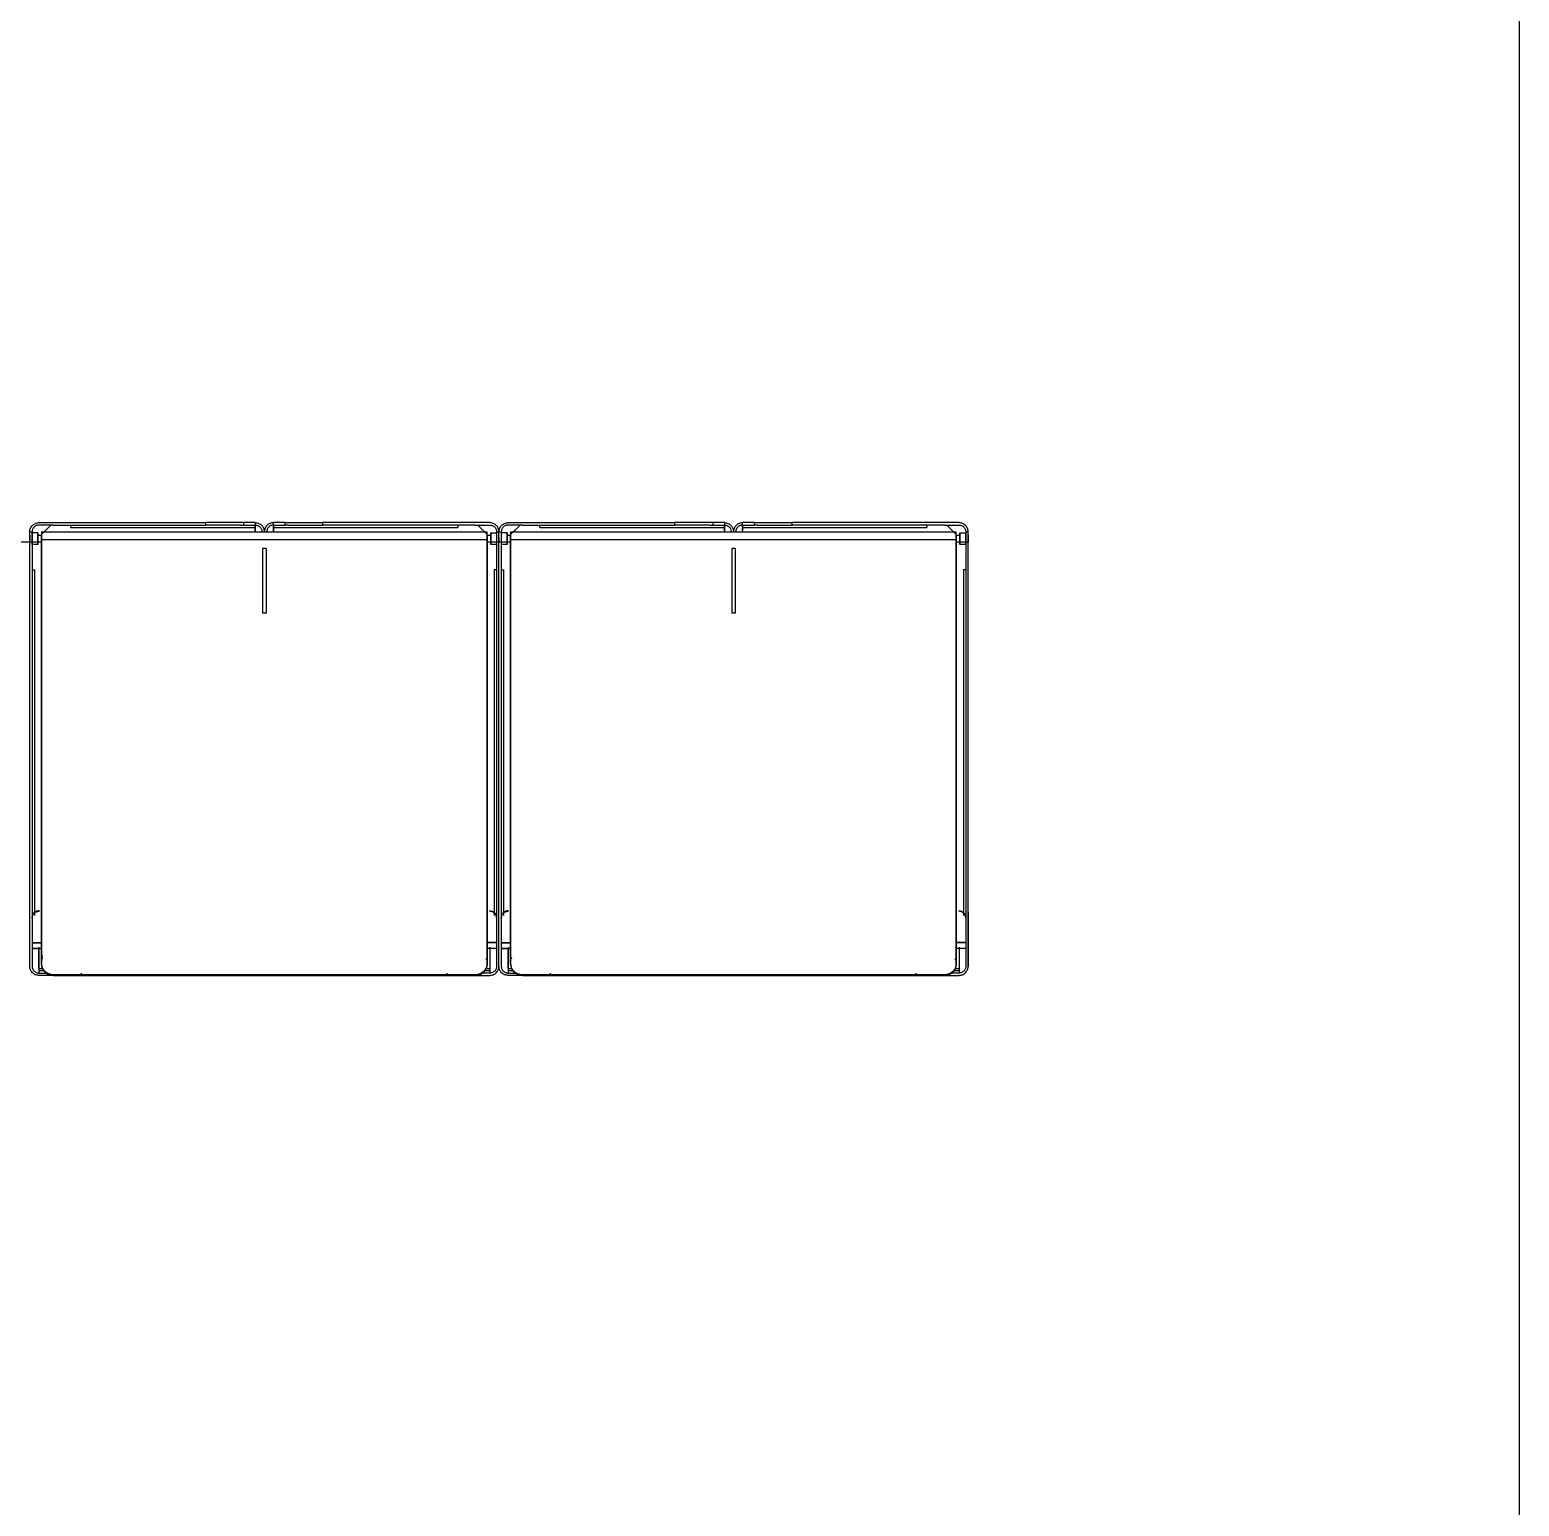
# Model space of a CAD drawing. Header units: millimetres. Extents: x 10366 to 23682, y 24552 to 29690.
# Drawn here: x 17642 to 18912, y 25814 to 27073 of the extents above; entities that cross this region are included whole.
import ezdxf

# ---------------------------------------------------------------- set-up
doc = ezdxf.new("R2010")
doc.units = ezdxf.units.MM
doc.header["$LTSCALE"] = 3
doc.layers.add('DomyÅ›lny', color=7, linetype='Continuous')

msp = doc.modelspace()

# ---------------------------------------------------------------- linework, layer by layer
msp.add_lwpolyline([(15282.8, 24555.1), (15282.8, 29687.3), (18911.6, 29687.3), (18911.6, 24555.1)], close=True)
at = {"layer": 'DomyÅ›lny'}
for p, q in [((17641.7, 26644.8), (17643.7, 26644.8)), ((17641.7, 26274.3), (17641.7, 26644.8)), ((17643.7, 26644.8), (17643.7, 26274.3)), ((17648.7, 26644), (17643.7, 26644)), ((17649.5, 26652.6), (17791.7, 26652.6)), ((17661.8, 26650.6), (17649.5, 26650.6)), ((17651.7, 26642.5), (17659.8, 26650.6)), ((17659.8, 26650.6), (17651.7, 26642.5)), ((17651.7, 26644.8), (18031.7, 26644.8)), ((17661.8, 26650.6), (17791.7, 26650.6)), ((17676.7, 26648.6), (17676.7, 26650.6)), ((17676.7, 26648.6), (17834, 26648.6)), ((17824, 26652.6), (17791.7, 26652.6)), ((17791.7, 26650.6), (17791.7, 26652.6)), ((17821.6, 26650.6), (17791.7, 26650.6)), ((17821.6, 26650.6), (17824, 26650.6)), ((17824, 26652.6), (17824, 26650.6)), ((17834, 26652.6), (17834, 26650.6)), ((17834, 26650.6), (17834, 26648.6)), ((17834, 26644.8), (17834, 26650.6)), ((17834, 26650.6), (17834, 26644.8)), ((17849.5, 26650.6), (17849.5, 26652.6)), ((17849.5, 26648.6), (17849.5, 26650.6)), ((17849.5, 26644.8), (17849.5, 26650.6)), ((17849.5, 26650.6), (17849.5, 26644.8)), ((17849.5, 26648.6), (18006.7, 26648.6)), ((17859.5, 26650.6), (17859.5, 26652.6)), ((17859.5, 26652.6), (17891.7, 26652.6)), ((17861.8, 26650.6), (17859.5, 26650.6)), ((17861.8, 26650.6), (17891.7, 26650.6)), ((17891.7, 26650.6), (17891.7, 26652.6)), ((18034, 26652.6), (17891.7, 26652.6)), ((18021.6, 26650.6), (17891.7, 26650.6)), ((18006.7, 26650.6), (18006.7, 26648.6)), ((18021.6, 26650.6), (18034, 26650.6)), ((18030, 26644.2), (18023.6, 26650.6)), ((18023.6, 26650.6), (18031.7, 26642.5)), ((18034.7, 26644), (18039.7, 26644)), ((18039.7, 26644.8), (18041.7, 26644.8)), ((18039.7, 26644.8), (18039.7, 26274.3)), ((18041.7, 26274.3), (18041.7, 26644.8)), ((18041.7, 26274.3), (18041.7, 26644.8)), ((18041.7, 26644.8), (18043.7, 26644.8)), ((18043.7, 26644.8), (18043.7, 26274.3)), ((18048.7, 26644), (18043.7, 26644)), ((18049.5, 26652.6), (18191.7, 26652.6)), ((18061.8, 26650.6), (18049.5, 26650.6)), ((18059.8, 26650.6), (18051.7, 26642.5)), ((18051.7, 26644.8), (18431.7, 26644.8)), ((18053.5, 26644.2), (18059.8, 26650.6)), ((18061.8, 26650.6), (18191.7, 26650.6)), ((18076.7, 26648.6), (18076.7, 26650.6)), ((18076.7, 26648.6), (18234, 26648.6)), ((18191.7, 26650.6), (18191.7, 26652.6)), ((18224, 26652.6), (18191.7, 26652.6)), ((18221.6, 26650.6), (18191.7, 26650.6)), ((18221.6, 26650.6), (18224, 26650.6)), ((18224, 26652.6), (18224, 26650.6)), ((18234, 26652.6), (18234, 26650.6)), ((18234, 26650.6), (18234, 26648.6)), ((18234, 26650.6), (18234, 26644.8)), ((18234, 26644.8), (18234, 26650.6)), ((18249.5, 26650.6), (18249.5, 26652.6)), ((18249.5, 26648.6), (18249.5, 26650.6)), ((18249.5, 26644.8), (18249.5, 26650.6)), ((18249.5, 26650.6), (18249.5, 26644.8)), ((18249.5, 26648.6), (18406.7, 26648.6)), ((18259.5, 26650.6), (18259.5, 26652.6)), ((18259.5, 26652.6), (18291.7, 26652.6)), ((18261.8, 26650.6), (18259.5, 26650.6)), ((18261.8, 26650.6), (18291.7, 26650.6)), ((18291.7, 26650.6), (18291.7, 26652.6)), ((18434, 26652.6), (18291.7, 26652.6)), ((18421.6, 26650.6), (18291.7, 26650.6)), ((18406.7, 26650.6), (18406.7, 26648.6)), ((18421.6, 26650.6), (18434, 26650.6)), ((18423.6, 26650.6), (18431.7, 26642.5)), ((18429.9, 26644.3), (18423.6, 26650.6)), ((18434.7, 26644), (18439.7, 26644)), ((18439.7, 26644.8), (18441.7, 26644.8)), ((18439.7, 26644.8), (18439.7, 26274.3)), ((18441.7, 26274.3), (18441.7, 26644.8)), ((17641.7, 26636), (17631.7, 26636)), ((17651.7, 26636), (17641.7, 26636)), ((17648.7, 26636), (17643.7, 26636)), ((17648.7, 26634), (17643.7, 26634)), ((17648.7, 26642), (17651.7, 26642)), ((17651.7, 26638.2), (17651.7, 26277)), ((17651.7, 26638.2), (18031.7, 26638.2)), ((17651.7, 26276.5), (17651.7, 26637.6)), ((17843.2, 26630.6), (17840.2, 26630.6)), ((17840.2, 26630.6), (17840.2, 26575.5)), ((17843.2, 26630.6), (17843.2, 26575.5)), ((18031.7, 26642), (18034.7, 26642)), ((18031.7, 26638.2), (18031.7, 26277)), ((18031.7, 26276.5), (18031.7, 26637.6)), ((18041.7, 26636), (18031.7, 26636)), ((18039.7, 26636), (18034.7, 26636)), ((18039.7, 26634), (18034.7, 26634)), ((18051.7, 26636), (18041.7, 26636)), ((18048.7, 26636), (18043.7, 26636)), ((18048.7, 26634), (18043.7, 26634)), ((18048.7, 26642), (18051.7, 26642)), ((18051.7, 26638.2), (18051.7, 26277)), ((18051.7, 26638.2), (18431.7, 26638.2)), ((18051.7, 26276.5), (18051.7, 26637.6)), ((18243.2, 26630.6), (18240.2, 26630.6)), ((18240.2, 26630.6), (18240.2, 26575.5)), ((18243.2, 26630.6), (18243.2, 26575.5)), ((18431.7, 26642), (18434.7, 26642)), ((18431.7, 26638.2), (18431.7, 26277)), ((18431.7, 26276.5), (18431.7, 26637.6)), ((18441.7, 26636), (18431.7, 26636)), ((18439.7, 26636), (18434.7, 26636)), ((18439.7, 26634), (18434.7, 26634)), ((17643.7, 26612.4), (17645.7, 26612.4)), ((17645.7, 26612.4), (17645.7, 26317.6)), ((18037.7, 26612.4), (18037.7, 26317.6)), ((18039.7, 26612.4), (18037.7, 26612.4)), ((18043.7, 26612.4), (18045.7, 26612.4)), ((18045.7, 26612.4), (18045.7, 26317.6)), ((18439.7, 26612.4), (18437.7, 26612.4)), ((18437.7, 26612.4), (18437.7, 26317.6)), ((17843.2, 26575.5), (17840.2, 26575.5)), ((18243.2, 26575.5), (18240.2, 26575.5)), ((17649.6, 26321.7), (17649.6, 26321.3)), ((18033.8, 26321.7), (18033.8, 26321.3)), ((18049.6, 26321.7), (18049.6, 26321.3)), ((18433.8, 26321.7), (18433.8, 26321.3)), ((18441.7, 26320.3), (18441.7, 26274.3)), ((17643.7, 26294.7), (17651.7, 26294.7)), ((17643.7, 26294.3), (17651.7, 26294.3)), ((17643.7, 26289.7), (17643.7, 26274.3)), ((17643.7, 26289.5), (17651.7, 26289.5)), ((17651.7, 26289.4), (17643.7, 26289.4)), ((17649.5, 26272.5), (17649.5, 26288.5)), ((17649.5, 26287.8), (17649.5, 26268.6)), ((18039.7, 26294.7), (18031.7, 26294.7)), ((18039.7, 26294.3), (18031.7, 26294.3)), ((18039.7, 26289.5), (18031.7, 26289.5)), ((18039.7, 26289.4), (18031.7, 26289.4)), ((18034, 26288.8), (18034, 26268.6)), ((18034, 26288.5), (18034, 26272.5)), ((18039.7, 26289.7), (18039.7, 26274.3)), ((18043.7, 26294.7), (18051.7, 26294.7)), ((18043.7, 26294.3), (18051.7, 26294.3)), ((18043.7, 26289.7), (18043.7, 26274.3)), ((18043.7, 26289.5), (18051.7, 26289.5)), ((18051.7, 26289.4), (18043.7, 26289.4)), ((18049.5, 26288.8), (18049.5, 26268.6)), ((18049.5, 26272.5), (18049.5, 26288.5)), ((18439.7, 26294.7), (18431.7, 26294.7)), ((18439.7, 26294.3), (18431.7, 26294.3)), ((18439.7, 26289.5), (18431.7, 26289.5)), ((18439.7, 26289.4), (18431.7, 26289.4)), ((18434, 26288.5), (18434, 26272.5)), ((18434, 26287.8), (18434, 26268.6)), ((18439.7, 26289.7), (18439.7, 26274.3)), ((17649.5, 26272.5), (17652.8, 26272.5)), ((17654.1, 26270.6), (17649.5, 26270.6)), ((17649.5, 26268.6), (17656.5, 26268.6)), ((17685.8, 26266.6), (17649.5, 26266.6)), ((18021.7, 26267.1), (17661.7, 26267.1)), ((17661.7, 26267.1), (17661.7, 26266.6)), ((17661.7, 26266.6), (18021.7, 26266.6)), ((17685.8, 26266.6), (17685.8, 26268.6)), ((17997.6, 26266.6), (17997.6, 26268.6)), ((17997.6, 26266.6), (18034, 26266.6)), ((18021.7, 26267.1), (18021.7, 26266.6)), ((18034, 26268.6), (18027, 26268.6)), ((18034, 26270.6), (18029.4, 26270.6)), ((18030.6, 26272.5), (18034, 26272.5)), ((18049.5, 26272.5), (18052.8, 26272.5)), ((18054.1, 26270.6), (18049.5, 26270.6)), ((18049.5, 26268.6), (18056.5, 26268.6)), ((18085.8, 26266.6), (18049.5, 26266.6)), ((18421.7, 26267.1), (18061.7, 26267.1)), ((18061.7, 26267.1), (18061.7, 26266.6)), ((18061.7, 26266.6), (18421.7, 26266.6)), ((18085.8, 26266.6), (18085.8, 26268.6)), ((18397.6, 26266.6), (18397.6, 26268.6)), ((18397.6, 26266.6), (18434, 26266.6)), ((18421.7, 26267.1), (18421.7, 26266.6)), ((18434, 26268.6), (18427, 26268.6)), ((18434, 26270.6), (18429.4, 26270.6)), ((18430.6, 26272.5), (18434, 26272.5))]:
    msp.add_line(p, q, dxfattribs=at)
for points in [[(17641.7, 26644.8, 0), (17641.8, 26645.6, 0), (17641.9, 26646.4, 0), (17642.1, 26647.1, 0), (17642.3, 26647.8, 0), (17642.7, 26648.5, 0), (17643.1, 26649.2, 0), (17643.5, 26649.8, 0), (17644, 26650.3, 0), (17644.6, 26650.8, 0), (17645.2, 26651.3, 0), (17645.9, 26651.7, 0), (17646.6, 26652, 0), (17647.3, 26652.2, 0), (17648, 26652.4, 0), (17648.7, 26652.5, 0), (17649.5, 26652.6, 0)], [(17649.5, 26650.6, 0), (17648.9, 26650.5, 0), (17648.3, 26650.5, 0), (17647.8, 26650.3, 0), (17647.2, 26650.1, 0), (17646.7, 26649.9, 0), (17646.2, 26649.6, 0), (17645.8, 26649.2, 0), (17645.4, 26648.8, 0), (17645, 26648.4, 0), (17644.7, 26648, 0), (17644.4, 26647.5, 0), (17644.1, 26647, 0), (17644, 26646.4, 0), (17643.8, 26645.9, 0), (17643.8, 26645.4, 0), (17643.7, 26644.8, 0)], [(17651.7, 26644.8, 0), (17651.7, 26644.8, 0), (17651.7, 26644.8, 0), (17651.7, 26644.8, 0), (17651.7, 26644.8, 0), (17651.7, 26644.8, 0), (17651.7, 26644.8, 0), (17651.7, 26644.8, 0), (17651.7, 26644.8, 0), (17651.7, 26644.8, 0), (17651.7, 26644.8, 0), (17651.7, 26644.8, 0), (17651.7, 26644.8, 0), (17651.7, 26644.8, 0), (17651.7, 26644.6, 0), (17651.7, 26644, 0), (17651.7, 26638.2, 0)], [(17834, 26652.6, 0), (17834, 26652.6, 0), (17834, 26652.6, 0), (17834, 26652.6, 0), (17834, 26652.6, 0), (17834, 26652.6, 0), (17834, 26652.6, 0), (17834, 26652.6, 0), (17834, 26652.6, 0), (17834, 26652.6, 0), (17834, 26652.6, 0), (17834, 26652.6, 0), (17834, 26652.6, 0), (17833.9, 26652.6, 0), (17833.9, 26652.6, 0), (17833.7, 26652.6, 0), (17832.7, 26652.6, 0), (17824, 26652.6, 0)], [(17824, 26650.6, 0), (17834, 26650.6, 0)], [(17834, 26652.6, 0), (17834.7, 26652.5, 0), (17835.5, 26652.4, 0), (17836.3, 26652.2, 0), (17837, 26652, 0), (17837.7, 26651.6, 0), (17838.3, 26651.2, 0), (17838.9, 26650.8, 0), (17839.5, 26650.3, 0), (17840, 26649.7, 0), (17840.4, 26649.1, 0), (17840.8, 26648.4, 0), (17841.2, 26647.7, 0), (17841.4, 26647, 0), (17841.6, 26646.3, 0), (17841.7, 26645.6, 0), (17841.7, 26644.8, 0)], [(17834, 26650.6, 0), (17834.5, 26650.5, 0), (17835.1, 26650.5, 0), (17835.7, 26650.3, 0), (17836.2, 26650.1, 0), (17836.7, 26649.9, 0), (17837.2, 26649.6, 0), (17837.7, 26649.2, 0), (17838.1, 26648.8, 0), (17838.5, 26648.4, 0), (17838.8, 26648, 0), (17839.1, 26647.5, 0), (17839.3, 26647, 0), (17839.5, 26646.4, 0), (17839.6, 26645.9, 0), (17839.7, 26645.4, 0), (17839.7, 26644.8, 0)], [(17849.5, 26652.6, 0), (17848.7, 26652.5, 0), (17847.9, 26652.4, 0), (17847.2, 26652.2, 0), (17846.5, 26652, 0), (17845.8, 26651.6, 0), (17845.1, 26651.2, 0), (17844.5, 26650.8, 0), (17844, 26650.3, 0), (17843.4, 26649.7, 0), (17843, 26649.1, 0), (17842.6, 26648.4, 0), (17842.3, 26647.7, 0), (17842, 26647, 0), (17841.9, 26646.3, 0), (17841.8, 26645.6, 0), (17841.7, 26644.8, 0)], [(17849.5, 26650.6, 0), (17848.9, 26650.5, 0), (17848.3, 26650.5, 0), (17847.8, 26650.3, 0), (17847.2, 26650.1, 0), (17846.7, 26649.9, 0), (17846.2, 26649.6, 0), (17845.8, 26649.2, 0), (17845.4, 26648.8, 0), (17845, 26648.4, 0), (17844.7, 26648, 0), (17844.4, 26647.5, 0), (17844.1, 26647, 0), (17844, 26646.4, 0), (17843.8, 26645.9, 0), (17843.8, 26645.4, 0), (17843.7, 26644.8, 0)], [(17859.5, 26652.6, 0), (17849.5, 26652.6, 0)], [(17849.5, 26650.6, 0), (17849.5, 26650.6, 0), (17849.5, 26650.6, 0), (17849.5, 26650.6, 0), (17849.5, 26650.6, 0), (17849.5, 26650.6, 0), (17849.5, 26650.6, 0), (17849.5, 26650.6, 0), (17849.5, 26650.6, 0), (17849.5, 26650.6, 0), (17849.5, 26650.6, 0), (17849.5, 26650.6, 0), (17849.5, 26650.6, 0), (17849.5, 26650.6, 0), (17849.6, 26650.6, 0), (17849.8, 26650.6, 0), (17850.7, 26650.6, 0), (17859.5, 26650.6, 0)], [(18031.7, 26638.2, 0), (18031.7, 26644.8, 0)], [(18041.7, 26644.8, 0), (18041.7, 26645.6, 0), (18041.6, 26646.4, 0), (18041.4, 26647.1, 0), (18041.1, 26647.8, 0), (18040.8, 26648.5, 0), (18040.4, 26649.2, 0), (18039.9, 26649.8, 0), (18039.4, 26650.3, 0), (18038.8, 26650.8, 0), (18038.2, 26651.3, 0), (18037.6, 26651.7, 0), (18036.9, 26652, 0), (18036.2, 26652.2, 0), (18035.5, 26652.4, 0), (18034.7, 26652.5, 0), (18034, 26652.6, 0)], [(18034, 26650.6, 0), (18034.5, 26650.5, 0), (18035.1, 26650.5, 0), (18035.7, 26650.3, 0), (18036.2, 26650.1, 0), (18036.7, 26649.9, 0), (18037.2, 26649.6, 0), (18037.7, 26649.2, 0), (18038.1, 26648.8, 0), (18038.5, 26648.4, 0), (18038.8, 26648, 0), (18039.1, 26647.5, 0), (18039.3, 26647, 0), (18039.5, 26646.4, 0), (18039.6, 26645.9, 0), (18039.7, 26645.4, 0), (18039.7, 26644.8, 0)], [(18039.7, 26644, 0), (18039.7, 26644, 0), (18039.7, 26644, 0), (18039.7, 26644, 0), (18039.7, 26644, 0), (18039.7, 26644, 0), (18039.7, 26644, 0), (18039.7, 26644, 0), (18039.7, 26644, 0), (18039.7, 26644, 0), (18039.7, 26644, 0), (18039.7, 26644, 0), (18039.7, 26644, 0), (18039.7, 26644, 0), (18039.7, 26643.9, 0), (18039.7, 26643.4, 0), (18039.7, 26634, 0)], [(18041.7, 26644.8, 0), (18041.8, 26645.6, 0), (18041.9, 26646.4, 0), (18042.1, 26647.1, 0), (18042.3, 26647.8, 0), (18042.7, 26648.5, 0), (18043.1, 26649.2, 0), (18043.5, 26649.8, 0), (18044, 26650.3, 0), (18044.6, 26650.8, 0), (18045.2, 26651.3, 0), (18045.9, 26651.7, 0), (18046.6, 26652, 0), (18047.3, 26652.2, 0), (18048, 26652.4, 0), (18048.7, 26652.5, 0), (18049.5, 26652.6, 0)], [(18049.5, 26650.6, 0), (18048.9, 26650.5, 0), (18048.3, 26650.5, 0), (18047.8, 26650.3, 0), (18047.2, 26650.1, 0), (18046.7, 26649.9, 0), (18046.2, 26649.6, 0), (18045.8, 26649.2, 0), (18045.4, 26648.8, 0), (18045, 26648.4, 0), (18044.7, 26648, 0), (18044.4, 26647.5, 0), (18044.1, 26647, 0), (18044, 26646.4, 0), (18043.8, 26645.9, 0), (18043.8, 26645.4, 0), (18043.7, 26644.8, 0)], [(18043.7, 26644, 0), (18043.7, 26644, 0), (18043.7, 26644, 0), (18043.7, 26644, 0), (18043.7, 26644, 0), (18043.7, 26644, 0), (18043.7, 26644, 0), (18043.7, 26644, 0), (18043.7, 26644, 0), (18043.7, 26644, 0), (18043.7, 26644, 0), (18043.7, 26644, 0), (18043.7, 26644, 0), (18043.7, 26644, 0), (18043.7, 26643.9, 0), (18043.7, 26643.4, 0), (18043.7, 26634, 0)], [(18051.7, 26644.8, 0), (18051.7, 26644.8, 0), (18051.7, 26644.8, 0), (18051.7, 26644.8, 0), (18051.7, 26644.8, 0), (18051.7, 26644.8, 0), (18051.7, 26644.8, 0), (18051.7, 26644.8, 0), (18051.7, 26644.8, 0), (18051.7, 26644.8, 0), (18051.7, 26644.8, 0), (18051.7, 26644.8, 0), (18051.7, 26644.8, 0), (18051.7, 26644.8, 0), (18051.7, 26644.6, 0), (18051.7, 26644, 0), (18051.7, 26638.2, 0)], [(18234, 26652.6, 0), (18234, 26652.6, 0), (18234, 26652.6, 0), (18234, 26652.6, 0), (18234, 26652.6, 0), (18234, 26652.6, 0), (18234, 26652.6, 0), (18234, 26652.6, 0), (18234, 26652.6, 0), (18234, 26652.6, 0), (18234, 26652.6, 0), (18234, 26652.6, 0), (18234, 26652.6, 0), (18233.9, 26652.6, 0), (18233.9, 26652.6, 0), (18233.7, 26652.6, 0), (18232.7, 26652.6, 0), (18224, 26652.6, 0)], [(18224, 26650.6, 0), (18234, 26650.6, 0)], [(18234, 26652.6, 0), (18234.7, 26652.5, 0), (18235.5, 26652.4, 0), (18236.3, 26652.2, 0), (18237, 26652, 0), (18237.7, 26651.6, 0), (18238.3, 26651.2, 0), (18238.9, 26650.8, 0), (18239.5, 26650.3, 0), (18240, 26649.7, 0), (18240.4, 26649.1, 0), (18240.8, 26648.4, 0), (18241.2, 26647.7, 0), (18241.4, 26647, 0), (18241.6, 26646.3, 0), (18241.7, 26645.6, 0), (18241.7, 26644.8, 0)], [(18234, 26650.6, 0), (18234.5, 26650.5, 0), (18235.1, 26650.5, 0), (18235.7, 26650.3, 0), (18236.2, 26650.1, 0), (18236.7, 26649.9, 0), (18237.2, 26649.6, 0), (18237.7, 26649.2, 0), (18238.1, 26648.8, 0), (18238.5, 26648.4, 0), (18238.8, 26648, 0), (18239.1, 26647.5, 0), (18239.3, 26647, 0), (18239.5, 26646.4, 0), (18239.6, 26645.9, 0), (18239.7, 26645.4, 0), (18239.7, 26644.8, 0)], [(18249.5, 26652.6, 0), (18248.7, 26652.5, 0), (18247.9, 26652.4, 0), (18247.2, 26652.2, 0), (18246.5, 26652, 0), (18245.8, 26651.6, 0), (18245.1, 26651.2, 0), (18244.5, 26650.8, 0), (18244, 26650.3, 0), (18243.4, 26649.7, 0), (18243, 26649.1, 0), (18242.6, 26648.4, 0), (18242.3, 26647.7, 0), (18242, 26647, 0), (18241.9, 26646.3, 0), (18241.8, 26645.6, 0), (18241.7, 26644.8, 0)], [(18249.5, 26650.6, 0), (18248.9, 26650.5, 0), (18248.3, 26650.5, 0), (18247.8, 26650.3, 0), (18247.2, 26650.1, 0), (18246.7, 26649.9, 0), (18246.2, 26649.6, 0), (18245.8, 26649.2, 0), (18245.4, 26648.8, 0), (18245, 26648.4, 0), (18244.7, 26648, 0), (18244.4, 26647.5, 0), (18244.1, 26647, 0), (18244, 26646.4, 0), (18243.8, 26645.9, 0), (18243.8, 26645.4, 0), (18243.7, 26644.8, 0)], [(18259.5, 26652.6, 0), (18249.5, 26652.6, 0)], [(18249.5, 26650.6, 0), (18249.5, 26650.6, 0), (18249.5, 26650.6, 0), (18249.5, 26650.6, 0), (18249.5, 26650.6, 0), (18249.5, 26650.6, 0), (18249.5, 26650.6, 0), (18249.5, 26650.6, 0), (18249.5, 26650.6, 0), (18249.5, 26650.6, 0), (18249.5, 26650.6, 0), (18249.5, 26650.6, 0), (18249.5, 26650.6, 0), (18249.5, 26650.6, 0), (18249.6, 26650.6, 0), (18249.8, 26650.6, 0), (18250.7, 26650.6, 0), (18259.5, 26650.6, 0)], [(18431.7, 26638.2, 0), (18431.7, 26644.8, 0)], [(18441.7, 26644.8, 0), (18441.7, 26645.6, 0), (18441.6, 26646.4, 0), (18441.4, 26647.1, 0), (18441.1, 26647.8, 0), (18440.8, 26648.5, 0), (18440.4, 26649.2, 0), (18439.9, 26649.8, 0), (18439.4, 26650.3, 0), (18438.8, 26650.8, 0), (18438.2, 26651.3, 0), (18437.6, 26651.7, 0), (18436.9, 26652, 0), (18436.2, 26652.2, 0), (18435.5, 26652.4, 0), (18434.7, 26652.5, 0), (18434, 26652.6, 0)], [(18434, 26650.6, 0), (18434.5, 26650.5, 0), (18435.1, 26650.5, 0), (18435.7, 26650.3, 0), (18436.2, 26650.1, 0), (18436.7, 26649.9, 0), (18437.2, 26649.6, 0), (18437.7, 26649.2, 0), (18438.1, 26648.8, 0), (18438.5, 26648.4, 0), (18438.8, 26648, 0), (18439.1, 26647.5, 0), (18439.3, 26647, 0), (18439.5, 26646.4, 0), (18439.6, 26645.9, 0), (18439.7, 26645.4, 0), (18439.7, 26644.8, 0)], [(17641.7, 26642, 0), (17641.7, 26642, 0), (17641.7, 26642, 0), (17641.7, 26642, 0), (17641.7, 26642, 0), (17641.7, 26642, 0), (17641.7, 26642, 0), (17641.7, 26642, 0), (17641.7, 26642, 0), (17641.7, 26642, 0), (17641.7, 26642, 0), (17641.7, 26642, 0), (17641.7, 26642, 0), (17641.7, 26642, 0), (17641.7, 26641.9, 0), (17641.7, 26641.6, 0), (17641.7, 26639.1, 0), (17641.7, 26636.9, 0), (17641.7, 26636.2, 0), (17641.7, 26636.1, 0), (17641.7, 26636, 0), (17641.7, 26636, 0), (17641.7, 26636, 0), (17641.7, 26636, 0), (17641.7, 26636, 0), (17641.7, 26636, 0), (17641.7, 26636, 0), (17641.7, 26636, 0), (17641.7, 26636, 0), (17641.7, 26636, 0), (17641.7, 26636, 0), (17641.7, 26636, 0), (17641.7, 26636, 0), (17641.7, 26636, 0)], [(17641.7, 26642, 0), (17641.7, 26642, 0), (17641.7, 26642, 0), (17641.7, 26642, 0), (17641.7, 26642, 0), (17641.7, 26642, 0), (17641.7, 26642, 0), (17641.7, 26642, 0), (17641.7, 26642, 0), (17641.7, 26642, 0), (17641.7, 26642, 0), (17641.7, 26642, 0), (17641.7, 26642, 0), (17641.7, 26642, 0), (17641.7, 26641.9, 0), (17641.7, 26641.6, 0), (17641.7, 26636, 0)], [(17643.7, 26642, 0), (17643.7, 26642, 0), (17643.7, 26642, 0), (17643.7, 26642, 0), (17643.7, 26642, 0), (17643.7, 26642, 0), (17643.7, 26642, 0), (17643.7, 26642, 0), (17643.7, 26642, 0), (17643.7, 26642, 0), (17643.7, 26642, 0), (17643.7, 26642, 0), (17643.7, 26642, 0), (17643.7, 26642, 0), (17643.7, 26641.9, 0), (17643.7, 26641.6, 0), (17643.7, 26636, 0)], [(17648.7, 26642, 0), (17648.7, 26642, 0), (17648.7, 26642, 0), (17648.7, 26642, 0), (17648.7, 26642, 0), (17648.7, 26642, 0), (17648.7, 26642, 0), (17648.7, 26642, 0), (17648.7, 26642, 0), (17648.7, 26642, 0), (17648.7, 26642, 0), (17648.7, 26642, 0), (17648.7, 26642, 0), (17648.7, 26642, 0), (17648.7, 26641.9, 0), (17648.7, 26641.6, 0), (17648.7, 26636, 0)], [(17651.7, 26637.6, 0), (17651.7, 26641.8, 0)], [(18031.7, 26641.8, 0), (18031.7, 26641.8, 0), (18031.7, 26641.8, 0), (18031.7, 26641.8, 0), (18031.7, 26641.8, 0), (18031.7, 26641.8, 0), (18031.7, 26641.8, 0), (18031.7, 26641.8, 0), (18031.7, 26641.8, 0), (18031.7, 26641.8, 0), (18031.7, 26641.8, 0), (18031.7, 26641.8, 0), (18031.7, 26641.8, 0), (18031.7, 26641.8, 0), (18031.7, 26641.8, 0), (18031.7, 26641.7, 0), (18031.7, 26641.3, 0), (18031.7, 26637.6, 0)], [(18034.7, 26642, 0), (18034.7, 26642, 0), (18034.7, 26642, 0), (18034.7, 26642, 0), (18034.7, 26642, 0), (18034.7, 26642, 0), (18034.7, 26642, 0), (18034.7, 26642, 0), (18034.7, 26642, 0), (18034.7, 26642, 0), (18034.7, 26642, 0), (18034.7, 26642, 0), (18034.7, 26642, 0), (18034.7, 26642, 0), (18034.7, 26641.9, 0), (18034.7, 26641.6, 0), (18034.7, 26636, 0)], [(18039.7, 26642, 0), (18039.7, 26642, 0), (18039.7, 26642, 0), (18039.7, 26642, 0), (18039.7, 26642, 0), (18039.7, 26642, 0), (18039.7, 26642, 0), (18039.7, 26642, 0), (18039.7, 26642, 0), (18039.7, 26642, 0), (18039.7, 26642, 0), (18039.7, 26642, 0), (18039.7, 26642, 0), (18039.7, 26642, 0), (18039.7, 26641.9, 0), (18039.7, 26641.6, 0), (18039.7, 26636, 0)], [(18041.7, 26639.6, 0), (18041.7, 26637.2, 0), (18041.7, 26636.3, 0), (18041.7, 26636.1, 0), (18041.7, 26636, 0), (18041.7, 26636, 0), (18041.7, 26636, 0), (18041.7, 26636, 0), (18041.7, 26636, 0), (18041.7, 26636, 0), (18041.7, 26636, 0), (18041.7, 26636, 0), (18041.7, 26636, 0), (18041.7, 26636, 0), (18041.7, 26636, 0), (18041.7, 26636, 0), (18041.7, 26636, 0), (18041.7, 26636, 0), (18041.7, 26636, 0)], [(18041.7, 26639.6, 0), (18041.7, 26636, 0)], [(18043.7, 26642, 0), (18043.7, 26642, 0), (18043.7, 26642, 0), (18043.7, 26642, 0), (18043.7, 26642, 0), (18043.7, 26642, 0), (18043.7, 26642, 0), (18043.7, 26642, 0), (18043.7, 26642, 0), (18043.7, 26642, 0), (18043.7, 26642, 0), (18043.7, 26642, 0), (18043.7, 26642, 0), (18043.7, 26642, 0), (18043.7, 26641.9, 0), (18043.7, 26641.6, 0), (18043.7, 26636, 0)], [(18048.7, 26642, 0), (18048.7, 26642, 0), (18048.7, 26642, 0), (18048.7, 26642, 0), (18048.7, 26642, 0), (18048.7, 26642, 0), (18048.7, 26642, 0), (18048.7, 26642, 0), (18048.7, 26642, 0), (18048.7, 26642, 0), (18048.7, 26642, 0), (18048.7, 26642, 0), (18048.7, 26642, 0), (18048.7, 26642, 0), (18048.7, 26641.9, 0), (18048.7, 26641.6, 0), (18048.7, 26636, 0)], [(18051.7, 26637.6, 0), (18051.7, 26641.8, 0)], [(18431.7, 26641.8, 0), (18431.7, 26641.8, 0), (18431.7, 26641.8, 0), (18431.7, 26641.8, 0), (18431.7, 26641.8, 0), (18431.7, 26641.8, 0), (18431.7, 26641.8, 0), (18431.7, 26641.8, 0), (18431.7, 26641.8, 0), (18431.7, 26641.8, 0), (18431.7, 26641.8, 0), (18431.7, 26641.8, 0), (18431.7, 26641.8, 0), (18431.7, 26641.8, 0), (18431.7, 26641.8, 0), (18431.7, 26641.7, 0), (18431.7, 26641.3, 0), (18431.7, 26637.6, 0)], [(18434.7, 26642, 0), (18434.7, 26642, 0), (18434.7, 26642, 0), (18434.7, 26642, 0), (18434.7, 26642, 0), (18434.7, 26642, 0), (18434.7, 26642, 0), (18434.7, 26642, 0), (18434.7, 26642, 0), (18434.7, 26642, 0), (18434.7, 26642, 0), (18434.7, 26642, 0), (18434.7, 26642, 0), (18434.7, 26642, 0), (18434.7, 26641.9, 0), (18434.7, 26641.6, 0), (18434.7, 26636, 0)], [(18439.7, 26642, 0), (18439.7, 26642, 0), (18439.7, 26642, 0), (18439.7, 26642, 0), (18439.7, 26642, 0), (18439.7, 26642, 0), (18439.7, 26642, 0), (18439.7, 26642, 0), (18439.7, 26642, 0), (18439.7, 26642, 0), (18439.7, 26642, 0), (18439.7, 26642, 0), (18439.7, 26642, 0), (18439.7, 26642, 0), (18439.7, 26641.9, 0), (18439.7, 26641.6, 0), (18439.7, 26636, 0)], [(17649.6, 26321.7, 0), (17649.1, 26321.6, 0), (17648.5, 26321.6, 0), (17648, 26321.4, 0), (17647.4, 26321.3, 0), (17646.9, 26321, 0), (17646.4, 26320.7, 0), (17645.9, 26320.4, 0), (17645.5, 26320, 0), (17645, 26319.5, 0), (17644.7, 26319, 0), (17644.4, 26318.5, 0), (17644.1, 26318, 0), (17644, 26317.5, 0), (17643.8, 26316.9, 0), (17643.7, 26316.4, 0), (17643.7, 26315.9, 0)], [(17643.7, 26315.5, 0), (17643.7, 26316, 0), (17643.8, 26316.6, 0), (17644, 26317.1, 0), (17644.1, 26317.7, 0), (17644.4, 26318.2, 0), (17644.7, 26318.7, 0), (17645, 26319.2, 0), (17645.5, 26319.6, 0), (17645.9, 26320, 0), (17646.4, 26320.4, 0), (17646.9, 26320.7, 0), (17647.4, 26320.9, 0), (17648, 26321.1, 0), (17648.5, 26321.2, 0), (17649.1, 26321.3, 0), (17649.6, 26321.3, 0)], [(18033.8, 26321.7, 0), (18034.4, 26321.6, 0), (18034.9, 26321.6, 0), (18035.5, 26321.4, 0), (18036, 26321.3, 0), (18036.5, 26321, 0), (18037.1, 26320.7, 0), (18037.5, 26320.4, 0), (18038, 26320, 0), (18038.4, 26319.5, 0), (18038.8, 26319, 0), (18039.1, 26318.5, 0), (18039.3, 26318, 0), (18039.5, 26317.5, 0), (18039.6, 26316.9, 0), (18039.7, 26316.4, 0), (18039.7, 26315.9, 0)], [(18039.7, 26315.5, 0), (18039.7, 26316, 0), (18039.6, 26316.6, 0), (18039.5, 26317.1, 0), (18039.3, 26317.7, 0), (18039.1, 26318.2, 0), (18038.8, 26318.7, 0), (18038.4, 26319.2, 0), (18038, 26319.6, 0), (18037.5, 26320, 0), (18037.1, 26320.4, 0), (18036.5, 26320.7, 0), (18036, 26320.9, 0), (18035.5, 26321.1, 0), (18034.9, 26321.2, 0), (18034.4, 26321.3, 0), (18033.8, 26321.3, 0)], [(18049.6, 26321.7, 0), (18049.1, 26321.6, 0), (18048.5, 26321.6, 0), (18048, 26321.4, 0), (18047.4, 26321.3, 0), (18046.9, 26321, 0), (18046.4, 26320.7, 0), (18045.9, 26320.4, 0), (18045.5, 26320, 0), (18045, 26319.5, 0), (18044.7, 26319, 0), (18044.4, 26318.5, 0), (18044.1, 26318, 0), (18044, 26317.5, 0), (18043.8, 26316.9, 0), (18043.7, 26316.4, 0), (18043.7, 26315.9, 0)], [(18043.7, 26315.5, 0), (18043.7, 26316, 0), (18043.8, 26316.6, 0), (18044, 26317.1, 0), (18044.1, 26317.7, 0), (18044.4, 26318.2, 0), (18044.7, 26318.7, 0), (18045, 26319.2, 0), (18045.5, 26319.6, 0), (18045.9, 26320, 0), (18046.4, 26320.4, 0), (18046.9, 26320.7, 0), (18047.4, 26320.9, 0), (18048, 26321.1, 0), (18048.5, 26321.2, 0), (18049.1, 26321.3, 0), (18049.6, 26321.3, 0)], [(18433.8, 26321.7, 0), (18434.4, 26321.6, 0), (18434.9, 26321.6, 0), (18435.5, 26321.4, 0), (18436, 26321.3, 0), (18436.5, 26321, 0), (18437.1, 26320.7, 0), (18437.5, 26320.4, 0), (18438, 26320, 0), (18438.4, 26319.5, 0), (18438.8, 26319, 0), (18439.1, 26318.5, 0), (18439.3, 26318, 0), (18439.5, 26317.5, 0), (18439.6, 26316.9, 0), (18439.7, 26316.4, 0), (18439.7, 26315.9, 0)], [(18439.7, 26315.5, 0), (18439.7, 26316, 0), (18439.6, 26316.6, 0), (18439.5, 26317.1, 0), (18439.3, 26317.7, 0), (18439.1, 26318.2, 0), (18438.8, 26318.7, 0), (18438.4, 26319.2, 0), (18438, 26319.6, 0), (18437.5, 26320, 0), (18437.1, 26320.4, 0), (18436.5, 26320.7, 0), (18436, 26320.9, 0), (18435.5, 26321.1, 0), (18434.9, 26321.2, 0), (18434.4, 26321.3, 0), (18433.8, 26321.3, 0)], [(17649.5, 26290.6, 0), (17649.5, 26290.6, 0), (17649.5, 26290.4, 0), (17649.5, 26290, 0), (17649.5, 26288.5, 0)], [(18034, 26290.6, 0), (18034, 26290.6, 0), (18034, 26290.4, 0), (18034, 26290, 0), (18034, 26288.5, 0)], [(18049.5, 26290.6, 0), (18049.5, 26290.6, 0), (18049.5, 26290.4, 0), (18049.5, 26290, 0), (18049.5, 26288.5, 0)], [(18434, 26290.6, 0), (18434, 26290.6, 0), (18434, 26290.4, 0), (18434, 26290, 0), (18434, 26288.5, 0)], [(17651.7, 26285.2, 0), (17651.9, 26283.5, 0), (17652.3, 26282, 0)], [(17652.8, 26280.3, 0), (17652.3, 26281.3, 0), (17652, 26282.4, 0), (17651.8, 26283.5, 0), (17651.7, 26284.7, 0)], [(17661.7, 26267.1, 0), (17660.8, 26267.2, 0), (17659.9, 26267.3, 0), (17659, 26267.5, 0), (17658, 26267.8, 0), (17657.1, 26268.2, 0), (17656.3, 26268.7, 0), (17655.4, 26269.3, 0), (17654.7, 26270, 0), (17654, 26270.8, 0), (17653.4, 26271.6, 0), (17652.8, 26272.5, 0), (17652.4, 26273.4, 0), (17652.1, 26274.3, 0), (17651.9, 26275.2, 0), (17651.8, 26276.1, 0), (17651.7, 26277, 0)], [(17651.7, 26276.5, 0), (17651.8, 26275.6, 0), (17651.9, 26274.7, 0), (17652.1, 26273.8, 0), (17652.4, 26272.8, 0), (17652.8, 26271.9, 0), (17653.4, 26271.1, 0), (17654, 26270.3, 0), (17654.7, 26269.5, 0), (17655.4, 26268.8, 0), (17656.3, 26268.2, 0), (17657.1, 26267.7, 0), (17658, 26267.3, 0), (17659, 26267, 0), (17659.9, 26266.8, 0), (17660.8, 26266.7, 0), (17661.7, 26266.6, 0)], [(18031.7, 26277, 0), (18031.7, 26276.1, 0), (18031.6, 26275.2, 0), (18031.3, 26274.3, 0), (18031, 26273.4, 0), (18030.6, 26272.5, 0), (18030.1, 26271.6, 0), (18029.5, 26270.8, 0), (18028.8, 26270, 0), (18028, 26269.3, 0), (18027.2, 26268.7, 0), (18026.3, 26268.2, 0), (18025.4, 26267.8, 0), (18024.5, 26267.5, 0), (18023.5, 26267.3, 0), (18022.6, 26267.2, 0), (18021.7, 26267.1, 0)], [(18021.7, 26266.6, 0), (18022.6, 26266.7, 0), (18023.5, 26266.8, 0), (18024.5, 26267, 0), (18025.4, 26267.3, 0), (18026.3, 26267.7, 0), (18027.2, 26268.2, 0), (18028, 26268.8, 0), (18028.8, 26269.5, 0), (18029.5, 26270.3, 0), (18030.1, 26271.1, 0), (18030.6, 26271.9, 0), (18031, 26272.8, 0), (18031.3, 26273.8, 0), (18031.6, 26274.7, 0), (18031.7, 26275.6, 0), (18031.7, 26276.5, 0)], [(18031.7, 26284.7, 0), (18031.6, 26283.4, 0), (18031.4, 26282.2, 0), (18031, 26281.1, 0), (18030.5, 26280, 0)], [(18052.7, 26280.3, 0), (18052.3, 26281.4, 0), (18052, 26282.4, 0), (18051.8, 26283.5, 0), (18051.7, 26284.7, 0)], [(18061.7, 26267.1, 0), (18060.8, 26267.2, 0), (18059.9, 26267.3, 0), (18059, 26267.5, 0), (18058, 26267.8, 0), (18057.1, 26268.2, 0), (18056.3, 26268.7, 0), (18055.4, 26269.3, 0), (18054.7, 26270, 0), (18054, 26270.8, 0), (18053.4, 26271.6, 0), (18052.8, 26272.5, 0), (18052.4, 26273.4, 0), (18052.1, 26274.3, 0), (18051.9, 26275.2, 0), (18051.8, 26276.1, 0), (18051.7, 26277, 0)], [(18051.7, 26276.5, 0), (18051.8, 26275.6, 0), (18051.9, 26274.7, 0), (18052.1, 26273.8, 0), (18052.4, 26272.8, 0), (18052.8, 26271.9, 0), (18053.4, 26271.1, 0), (18054, 26270.3, 0), (18054.7, 26269.5, 0), (18055.4, 26268.8, 0), (18056.3, 26268.2, 0), (18057.1, 26267.7, 0), (18058, 26267.3, 0), (18059, 26267, 0), (18059.9, 26266.8, 0), (18060.8, 26266.7, 0), (18061.7, 26266.6, 0)], [(18431.7, 26277, 0), (18431.7, 26276.1, 0), (18431.6, 26275.2, 0), (18431.3, 26274.3, 0), (18431, 26273.4, 0), (18430.6, 26272.5, 0), (18430.1, 26271.6, 0), (18429.5, 26270.8, 0), (18428.8, 26270, 0), (18428, 26269.3, 0), (18427.2, 26268.7, 0), (18426.3, 26268.2, 0), (18425.4, 26267.8, 0), (18424.5, 26267.5, 0), (18423.5, 26267.3, 0), (18422.6, 26267.2, 0), (18421.7, 26267.1, 0)], [(18421.7, 26266.6, 0), (18422.6, 26266.7, 0), (18423.5, 26266.8, 0), (18424.5, 26267, 0), (18425.4, 26267.3, 0), (18426.3, 26267.7, 0), (18427.2, 26268.2, 0), (18428, 26268.8, 0), (18428.8, 26269.5, 0), (18429.5, 26270.3, 0), (18430.1, 26271.1, 0), (18430.6, 26271.9, 0), (18431, 26272.8, 0), (18431.3, 26273.8, 0), (18431.6, 26274.7, 0), (18431.7, 26275.6, 0), (18431.7, 26276.5, 0)], [(18431.7, 26284.7, 0), (18431.6, 26283.4, 0), (18431.4, 26282.2, 0), (18431, 26281, 0), (18430.5, 26279.9, 0)], [(17649.5, 26266.6, 0), (17648.7, 26266.7, 0), (17647.9, 26266.8, 0), (17647.2, 26267, 0), (17646.4, 26267.2, 0), (17645.7, 26267.6, 0), (17645.1, 26268, 0), (17644.5, 26268.4, 0), (17643.9, 26268.9, 0), (17643.4, 26269.5, 0), (17643, 26270.1, 0), (17642.6, 26270.8, 0), (17642.3, 26271.4, 0), (17642, 26272.1, 0), (17641.9, 26272.8, 0), (17641.8, 26273.6, 0), (17641.7, 26274.3, 0)], [(17643.7, 26274.3, 0), (17643.8, 26273.7, 0), (17643.8, 26273.1, 0), (17644, 26272.6, 0), (17644.2, 26272.1, 0), (17644.4, 26271.5, 0), (17644.7, 26271.1, 0), (17645.1, 26270.6, 0), (17645.5, 26270.2, 0), (17645.9, 26269.8, 0), (17646.4, 26269.5, 0), (17646.8, 26269.2, 0), (17647.3, 26269, 0), (17647.9, 26268.8, 0), (17648.4, 26268.7, 0), (17648.9, 26268.6, 0), (17649.5, 26268.6, 0)], [(17649.5, 26272.5, 0), (17649.5, 26271.1, 0), (17649.5, 26270.7, 0), (17649.5, 26270.6, 0), (17649.5, 26270.6, 0), (17649.5, 26270.6, 0), (17649.5, 26270.6, 0), (17649.5, 26270.6, 0), (17649.5, 26270.6, 0), (17649.5, 26270.6, 0), (17649.5, 26270.6, 0), (17649.5, 26270.6, 0), (17649.5, 26270.6, 0), (17649.5, 26270.6, 0), (17649.5, 26270.6, 0), (17649.5, 26270.6, 0), (17649.5, 26270.6, 0), (17649.5, 26270.6, 0), (17649.5, 26270.6, 0), (17649.5, 26270.6, 0), (17649.5, 26270.6, 0), (17649.5, 26270.6, 0), (17649.5, 26270.6, 0)], [(17685.8, 26266.6, 0), (17712.7, 26267.1, 0)], [(17997.6, 26266.6, 0), (17970.8, 26267.1, 0)], [(18034, 26266.6, 0), (18034.8, 26266.7, 0), (18035.5, 26266.8, 0), (18036.3, 26267, 0), (18037, 26267.2, 0), (18037.7, 26267.6, 0), (18038.4, 26268, 0), (18039, 26268.4, 0), (18039.5, 26268.9, 0), (18040, 26269.5, 0), (18040.5, 26270.1, 0), (18040.8, 26270.8, 0), (18041.2, 26271.4, 0), (18041.4, 26272.1, 0), (18041.6, 26272.8, 0), (18041.7, 26273.6, 0), (18041.7, 26274.3, 0)], [(18039.7, 26274.3, 0), (18039.7, 26273.7, 0), (18039.6, 26273.1, 0), (18039.5, 26272.6, 0), (18039.3, 26272.1, 0), (18039, 26271.5, 0), (18038.7, 26271.1, 0), (18038.4, 26270.6, 0), (18038, 26270.2, 0), (18037.6, 26269.8, 0), (18037.1, 26269.5, 0), (18036.6, 26269.2, 0), (18036.1, 26269, 0), (18035.6, 26268.8, 0), (18035.1, 26268.7, 0), (18034.5, 26268.6, 0), (18034, 26268.6, 0)], [(18034, 26272.5, 0), (18034, 26271.1, 0), (18034, 26270.7, 0), (18034, 26270.6, 0), (18034, 26270.6, 0), (18034, 26270.6, 0), (18034, 26270.6, 0), (18034, 26270.6, 0), (18034, 26270.6, 0), (18034, 26270.6, 0), (18034, 26270.6, 0), (18034, 26270.6, 0), (18034, 26270.6, 0), (18034, 26270.6, 0), (18034, 26270.6, 0), (18034, 26270.6, 0), (18034, 26270.6, 0), (18034, 26270.6, 0), (18034, 26270.6, 0), (18034, 26270.6, 0), (18034, 26270.6, 0), (18034, 26270.6, 0), (18034, 26270.6, 0)], [(18049.5, 26266.6, 0), (18048.7, 26266.7, 0), (18047.9, 26266.8, 0), (18047.2, 26267, 0), (18046.4, 26267.2, 0), (18045.7, 26267.6, 0), (18045.1, 26268, 0), (18044.5, 26268.4, 0), (18043.9, 26268.9, 0), (18043.4, 26269.5, 0), (18043, 26270.1, 0), (18042.6, 26270.8, 0), (18042.3, 26271.4, 0), (18042, 26272.1, 0), (18041.9, 26272.8, 0), (18041.8, 26273.6, 0), (18041.7, 26274.3, 0)], [(18043.7, 26274.3, 0), (18043.8, 26273.7, 0), (18043.8, 26273.1, 0), (18044, 26272.6, 0), (18044.2, 26272.1, 0), (18044.4, 26271.5, 0), (18044.7, 26271.1, 0), (18045.1, 26270.6, 0), (18045.5, 26270.2, 0), (18045.9, 26269.8, 0), (18046.4, 26269.5, 0), (18046.8, 26269.2, 0), (18047.3, 26269, 0), (18047.9, 26268.8, 0), (18048.4, 26268.7, 0), (18048.9, 26268.6, 0), (18049.5, 26268.6, 0)], [(18049.5, 26272.5, 0), (18049.5, 26271.1, 0), (18049.5, 26270.7, 0), (18049.5, 26270.6, 0), (18049.5, 26270.6, 0), (18049.5, 26270.6, 0), (18049.5, 26270.6, 0), (18049.5, 26270.6, 0), (18049.5, 26270.6, 0), (18049.5, 26270.6, 0), (18049.5, 26270.6, 0), (18049.5, 26270.6, 0), (18049.5, 26270.6, 0), (18049.5, 26270.6, 0), (18049.5, 26270.6, 0), (18049.5, 26270.6, 0), (18049.5, 26270.6, 0), (18049.5, 26270.6, 0), (18049.5, 26270.6, 0), (18049.5, 26270.6, 0), (18049.5, 26270.6, 0), (18049.5, 26270.6, 0), (18049.5, 26270.6, 0)], [(18085.8, 26266.6, 0), (18112.7, 26267.1, 0)], [(18397.6, 26266.6, 0), (18370.8, 26267.1, 0)], [(18434, 26266.6, 0), (18434.8, 26266.7, 0), (18435.5, 26266.8, 0), (18436.3, 26267, 0), (18437, 26267.2, 0), (18437.7, 26267.6, 0), (18438.4, 26268, 0), (18439, 26268.4, 0), (18439.5, 26268.9, 0), (18440, 26269.5, 0), (18440.5, 26270.1, 0), (18440.8, 26270.8, 0), (18441.2, 26271.4, 0), (18441.4, 26272.1, 0), (18441.6, 26272.8, 0), (18441.7, 26273.6, 0), (18441.7, 26274.3, 0)], [(18439.7, 26274.3, 0), (18439.7, 26273.7, 0), (18439.6, 26273.1, 0), (18439.5, 26272.6, 0), (18439.3, 26272.1, 0), (18439, 26271.5, 0), (18438.7, 26271.1, 0), (18438.4, 26270.6, 0), (18438, 26270.2, 0), (18437.6, 26269.8, 0), (18437.1, 26269.5, 0), (18436.6, 26269.2, 0), (18436.1, 26269, 0), (18435.6, 26268.8, 0), (18435.1, 26268.7, 0), (18434.5, 26268.6, 0), (18434, 26268.6, 0)], [(18434, 26272.5, 0), (18434, 26271.1, 0), (18434, 26270.7, 0), (18434, 26270.6, 0), (18434, 26270.6, 0), (18434, 26270.6, 0), (18434, 26270.6, 0), (18434, 26270.6, 0), (18434, 26270.6, 0), (18434, 26270.6, 0), (18434, 26270.6, 0), (18434, 26270.6, 0), (18434, 26270.6, 0), (18434, 26270.6, 0), (18434, 26270.6, 0), (18434, 26270.6, 0), (18434, 26270.6, 0), (18434, 26270.6, 0), (18434, 26270.6, 0), (18434, 26270.6, 0), (18434, 26270.6, 0), (18434, 26270.6, 0), (18434, 26270.6, 0)]]:
    msp.add_polyline3d(points, dxfattribs=at)
for points in [[(17643.7, 26644, 0), (17643.7, 26644, 0), (17643.7, 26644, 0), (17643.7, 26644, 0), (17643.7, 26644, 0), (17643.7, 26644, 0), (17643.7, 26644, 0), (17643.7, 26644, 0), (17643.7, 26644, 0), (17643.7, 26644, 0), (17643.7, 26644, 0), (17643.7, 26644, 0), (17643.7, 26644, 0), (17643.7, 26643.9, 0), (17643.7, 26643.4, 0), (17643.7, 26634.8, 0), (17643.7, 26634, 0), (17643.7, 26634, 0), (17643.7, 26634, 0), (17643.7, 26634, 0), (17643.7, 26634, 0), (17643.7, 26634, 0), (17643.7, 26634, 0), (17643.7, 26634, 0), (17643.7, 26634, 0), (17643.7, 26634, 0), (17643.7, 26634, 0), (17643.7, 26634, 0), (17643.7, 26634, 0), (17643.7, 26634, 0), (17643.7, 26634, 0), (17643.7, 26634, 0), (17643.7, 26634, 0), (17643.7, 26634, 0), (17643.7, 26634, 0), (17643.7, 26634.2, 0), (17643.7, 26634.6, 0)], [(17648.7, 26644, 0), (17648.7, 26644, 0), (17648.7, 26644, 0), (17648.7, 26644, 0), (17648.7, 26644, 0), (17648.7, 26644, 0), (17648.7, 26644, 0), (17648.7, 26644, 0), (17648.7, 26644, 0), (17648.7, 26644, 0), (17648.7, 26644, 0), (17648.7, 26644, 0), (17648.7, 26644, 0), (17648.7, 26643.9, 0), (17648.7, 26643.4, 0), (17648.7, 26634.8, 0), (17648.7, 26634, 0), (17648.7, 26634, 0), (17648.7, 26634, 0), (17648.7, 26634, 0), (17648.7, 26634, 0), (17648.7, 26634, 0), (17648.7, 26634, 0), (17648.7, 26634, 0), (17648.7, 26634, 0), (17648.7, 26634, 0), (17648.7, 26634, 0), (17648.7, 26634, 0), (17648.7, 26634, 0), (17648.7, 26634, 0), (17648.7, 26634, 0), (17648.7, 26634, 0), (17648.7, 26634, 0), (17648.7, 26634, 0), (17648.7, 26634, 0), (17648.7, 26634.2, 0), (17648.7, 26634.6, 0)], [(18034.7, 26644, 0), (18034.7, 26644, 0), (18034.7, 26644, 0), (18034.7, 26644, 0), (18034.7, 26644, 0), (18034.7, 26644, 0), (18034.7, 26644, 0), (18034.7, 26644, 0), (18034.7, 26644, 0), (18034.7, 26644, 0), (18034.7, 26644, 0), (18034.7, 26644, 0), (18034.7, 26644, 0), (18034.7, 26643.9, 0), (18034.7, 26643.4, 0), (18034.7, 26634.8, 0), (18034.7, 26634, 0), (18034.7, 26634, 0), (18034.7, 26634, 0), (18034.7, 26634, 0), (18034.7, 26634, 0), (18034.7, 26634, 0), (18034.7, 26634, 0), (18034.7, 26634, 0), (18034.7, 26634, 0), (18034.7, 26634, 0), (18034.7, 26634, 0), (18034.7, 26634, 0), (18034.7, 26634, 0), (18034.7, 26634, 0), (18034.7, 26634, 0), (18034.7, 26634, 0), (18034.7, 26634, 0), (18034.7, 26634, 0), (18034.7, 26634, 0), (18034.7, 26634.2, 0), (18034.7, 26634.6, 0)], [(18048.7, 26644, 0), (18048.7, 26644, 0), (18048.7, 26644, 0), (18048.7, 26644, 0), (18048.7, 26644, 0), (18048.7, 26644, 0), (18048.7, 26644, 0), (18048.7, 26644, 0), (18048.7, 26644, 0), (18048.7, 26644, 0), (18048.7, 26644, 0), (18048.7, 26644, 0), (18048.7, 26644, 0), (18048.7, 26643.9, 0), (18048.7, 26643.4, 0), (18048.7, 26634.8, 0), (18048.7, 26634, 0), (18048.7, 26634, 0), (18048.7, 26634, 0), (18048.7, 26634, 0), (18048.7, 26634, 0), (18048.7, 26634, 0), (18048.7, 26634, 0), (18048.7, 26634, 0), (18048.7, 26634, 0), (18048.7, 26634, 0), (18048.7, 26634, 0), (18048.7, 26634, 0), (18048.7, 26634, 0), (18048.7, 26634, 0), (18048.7, 26634, 0), (18048.7, 26634, 0), (18048.7, 26634, 0), (18048.7, 26634, 0), (18048.7, 26634, 0), (18048.7, 26634.2, 0), (18048.7, 26634.6, 0)], [(18434.7, 26644, 0), (18434.7, 26644, 0), (18434.7, 26644, 0), (18434.7, 26644, 0), (18434.7, 26644, 0), (18434.7, 26644, 0), (18434.7, 26644, 0), (18434.7, 26644, 0), (18434.7, 26644, 0), (18434.7, 26644, 0), (18434.7, 26644, 0), (18434.7, 26644, 0), (18434.7, 26644, 0), (18434.7, 26643.9, 0), (18434.7, 26643.4, 0), (18434.7, 26634.8, 0), (18434.7, 26634, 0), (18434.7, 26634, 0), (18434.7, 26634, 0), (18434.7, 26634, 0), (18434.7, 26634, 0), (18434.7, 26634, 0), (18434.7, 26634, 0), (18434.7, 26634, 0), (18434.7, 26634, 0), (18434.7, 26634, 0), (18434.7, 26634, 0), (18434.7, 26634, 0), (18434.7, 26634, 0), (18434.7, 26634, 0), (18434.7, 26634, 0), (18434.7, 26634, 0), (18434.7, 26634, 0), (18434.7, 26634, 0), (18434.7, 26634, 0), (18434.7, 26634.2, 0), (18434.7, 26634.6, 0)], [(18439.7, 26644, 0), (18439.7, 26644, 0), (18439.7, 26644, 0), (18439.7, 26644, 0), (18439.7, 26644, 0), (18439.7, 26644, 0), (18439.7, 26644, 0), (18439.7, 26644, 0), (18439.7, 26644, 0), (18439.7, 26644, 0), (18439.7, 26644, 0), (18439.7, 26644, 0), (18439.7, 26644, 0), (18439.7, 26643.9, 0), (18439.7, 26643.4, 0), (18439.7, 26634.8, 0), (18439.7, 26634, 0), (18439.7, 26634, 0), (18439.7, 26634, 0), (18439.7, 26634, 0), (18439.7, 26634, 0), (18439.7, 26634, 0), (18439.7, 26634, 0), (18439.7, 26634, 0), (18439.7, 26634, 0), (18439.7, 26634, 0), (18439.7, 26634, 0), (18439.7, 26634, 0), (18439.7, 26634, 0), (18439.7, 26634, 0), (18439.7, 26634, 0), (18439.7, 26634, 0), (18439.7, 26634, 0), (18439.7, 26634, 0), (18439.7, 26634, 0), (18439.7, 26634.2, 0), (18439.7, 26634.6, 0)], [(18441.7, 26642, 0), (18441.7, 26642, 0), (18441.7, 26642, 0), (18441.7, 26642, 0), (18441.7, 26642, 0), (18441.7, 26642, 0), (18441.7, 26642, 0), (18441.7, 26642, 0), (18441.7, 26642, 0), (18441.7, 26642, 0), (18441.7, 26642, 0), (18441.7, 26642, 0), (18441.7, 26642, 0), (18441.7, 26641.9, 0), (18441.7, 26641.6, 0), (18441.7, 26636.5, 0), (18441.7, 26636, 0), (18441.7, 26636, 0), (18441.7, 26636, 0), (18441.7, 26636, 0), (18441.7, 26636, 0), (18441.7, 26636, 0), (18441.7, 26636, 0), (18441.7, 26636, 0), (18441.7, 26636, 0), (18441.7, 26636, 0), (18441.7, 26636, 0), (18441.7, 26636, 0), (18441.7, 26636, 0), (18441.7, 26636, 0), (18441.7, 26636, 0), (18441.7, 26636, 0), (18441.7, 26636, 0), (18441.7, 26636, 0), (18441.7, 26636, 0), (18441.7, 26636.1, 0), (18441.7, 26636.4, 0), (18441.7, 26638.9, 0), (18441.7, 26641.1, 0), (18441.7, 26641.8, 0), (18441.7, 26642, 0), (18441.7, 26642, 0), (18441.7, 26642, 0), (18441.7, 26642, 0), (18441.7, 26642, 0), (18441.7, 26642, 0), (18441.7, 26642, 0), (18441.7, 26642, 0), (18441.7, 26642, 0), (18441.7, 26642, 0), (18441.7, 26642, 0), (18441.7, 26642, 0), (18441.7, 26642, 0)]]:
    msp.add_polyline3d(points, close=True, dxfattribs=at)

doc.saveas('drawing.dxf')
